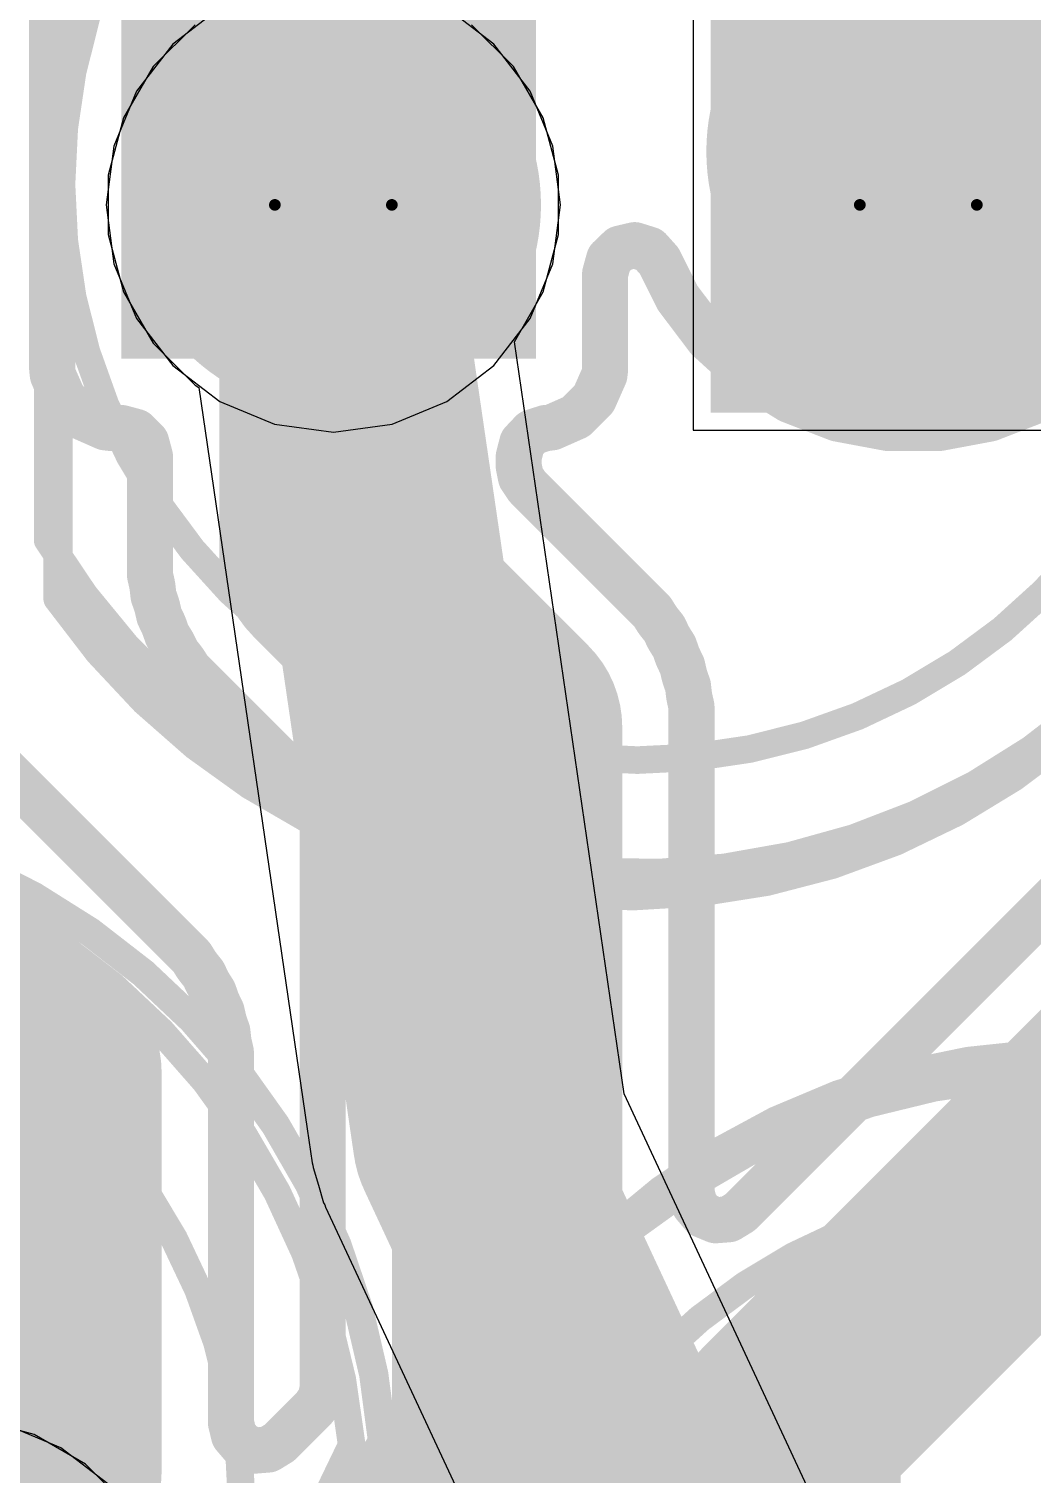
# Model space of a CAD drawing. Header units: inches. Extents: x 0 to 12.4, y -0.6 to 2.2.
# Drawn here: x 1.13 to 1.3014, y 0.621 to 0.8681 of the extents above; entities that cross this region are included whole.
import ezdxf

# ---------------------------------------------------------------- set-up
doc = ezdxf.new("R2010")
doc.units = ezdxf.units.IN
doc.header["$MEASUREMENT"] = 0
for name, color, linetype in [('Bottom Layer', 5, 'Continuous'), ('Bottom Solder', 6, 'Continuous'), ('Dimension', 6, 'Continuous'), ('Drill Drawing', 1, 'Continuous'), ('Mechanical 4', 56, 'Continuous'), ('Multi-Layer', 9, 'Continuous'), ('Pad Holes', 156, 'Continuous'), ('Top Layer', 1, 'Continuous'), ('Top Overlay', 2, 'Continuous'), ('Top Solder', 216, 'Continuous')]:
    doc.layers.add(name, color=color, linetype=linetype)

# ---------------------------------------------------------------- blocks, each defined once
blk = doc.blocks.new('IR333_A_46')
at = {"layer": 'Top Overlay', "const_width": 0.005}
blk.add_lwpolyline([(-0.1181102, 0, -0.7350501228491367), (0.0970696, 0.0672869)], format="xyb", dxfattribs=at)
blk = doc.blocks.new('IR333_A_47')
at = {"layer": 'Bottom Layer'}
blk.add_hatch(color=5, dxfattribs=at).paths.add_polyline_path([(-0.08149595, 0.03149605), (-0.01850385, 0.03149605), (-0.01850385, -0.03149605), (-0.08149595, -0.03149605)])
h = blk.add_hatch(color=5, dxfattribs=at)
edge = h.paths.add_edge_path()
edge.add_arc((0.0499999, 0), 0.031496, 0, 360)
at = {"layer": 'Bottom Solder'}
blk.add_hatch(color=6, dxfattribs=at).paths.add_polyline_path([(-0.08549595, 0.03549605), (-0.01450385, 0.03549605), (-0.01450385, -0.03549605), (-0.08549595, -0.03549605)])
h = blk.add_hatch(color=6, dxfattribs=at)
edge = h.paths.add_edge_path()
edge.add_arc((0.0499999, 0), 0.035496, 0, 360)
at = {"layer": 'Multi-Layer'}
blk.add_hatch(color=9, dxfattribs=at).paths.add_polyline_path([(-0.08149595, 0.03149605), (-0.01850385, 0.03149605), (-0.01850385, -0.03149605), (-0.08149595, -0.03149605)])
h = blk.add_hatch(color=9, dxfattribs=at)
edge = h.paths.add_edge_path()
edge.add_arc((0.0499999, 0), 0.031496, 0, 360)
at = {"layer": 'Pad Holes'}
h = blk.add_hatch(color=7, dxfattribs=at)
edge = h.paths.add_edge_path()
edge.add_arc((-0.0499999, 0), 0.017717, 0, 360)
h = blk.add_hatch(color=7, dxfattribs=at)
edge = h.paths.add_edge_path()
edge.add_arc((0.0499999, 0), 0.017717, 0, 360)
at = {"layer": 'Top Layer'}
blk.add_hatch(color=1, dxfattribs=at).paths.add_polyline_path([(-0.08149595, 0.03149605), (-0.01850385, 0.03149605), (-0.01850385, -0.03149605), (-0.08149595, -0.03149605)])
h = blk.add_hatch(color=1, dxfattribs=at)
edge = h.paths.add_edge_path()
edge.add_arc((0.0499999, 0), 0.031496, 0, 360)
at = {"layer": 'Top Solder'}
blk.add_hatch(color=216, dxfattribs=at).paths.add_polyline_path([(-0.08549595, 0.03549605), (-0.01450385, 0.03549605), (-0.01450385, -0.03549605), (-0.08549595, -0.03549605)])
h = blk.add_hatch(color=216, dxfattribs=at)
edge = h.paths.add_edge_path()
edge.add_arc((0.0499999, 0), 0.035496, 0, 360)
at = {"layer": 'Top Overlay', "const_width": 0.005}
for points in [[(-0.1181102, 0, -0.7350501228491367), (0.0970696, 0.0672869)], [(0.0970696, -0.0672869, -0.7350501228491367), (-0.1181102, 0)]]:
    blk.add_lwpolyline(points, format="xyb", dxfattribs=at)
for points in [[(0.0970696, -0.0672869), (0.0970695, 0.0672869)], [(-0.05, -0.0409999), (-0.05, -0.061)], [(0.0600001, -0.044), (0.04, -0.044)], [(-0.04, -0.0510001), (-0.06, -0.051)]]:
    blk.add_lwpolyline(points, dxfattribs=at)
at = {"layer": 'Top Overlay', "const_width": 0.0025}
for points in [[(0.0958195, 0.0672869, 1), (0.0983195, 0.0672869, 1)], [(0.0958196, 0.0672869, 1), (0.0983196, 0.0672869, 1)], [(-0.1193602, 0, 1), (-0.1168602, 0, 1)], [(-0.1193602, 0, 1), (-0.1168602, 0, 1)], [(-0.05125, -0.0409999, 1), (-0.04875, -0.0409999, 1)], [(0.03875, -0.044, 1), (0.04125, -0.044, 1)], [(0.0587501, -0.044, 1), (0.0612501, -0.044, 1)], [(-0.06125, -0.051, 1), (-0.05875, -0.051, 1)], [(-0.04125, -0.0510001, 1), (-0.03875, -0.0510001, 1)], [(-0.05125, -0.061, 1), (-0.04875, -0.061, 1)], [(0.0958196, -0.0672869, 1), (0.0983196, -0.0672869, 1)], [(0.0958196, -0.0672869, 1), (0.0983196, -0.0672869, 1)]]:
    blk.add_lwpolyline(points, format="xyb", close=True, dxfattribs=at)
blk = doc.blocks.new('IR333_A_48')
at = {"layer": 'Bottom Layer'}
h = blk.add_hatch(color=5, dxfattribs=at)
edge = h.paths.add_edge_path()
edge.add_arc((0.05, 0), 0.031496, 0, 360)
at = {"layer": 'Bottom Solder'}
h = blk.add_hatch(color=6, dxfattribs=at)
edge = h.paths.add_edge_path()
edge.add_arc((0.05, 0), 0.035496, 0, 360)
at = {"layer": 'Multi-Layer'}
h = blk.add_hatch(color=9, dxfattribs=at)
edge = h.paths.add_edge_path()
edge.add_arc((0.05, 0), 0.031496, 0, 360)
at = {"layer": 'Top Layer'}
h = blk.add_hatch(color=1, dxfattribs=at)
edge = h.paths.add_edge_path()
edge.add_arc((0.05, 0), 0.031496, 0, 360)
at = {"layer": 'Top Solder'}
h = blk.add_hatch(color=216, dxfattribs=at)
edge = h.paths.add_edge_path()
edge.add_arc((0.05, 0), 0.035496, 0, 360)
at = {"layer": 'Top Overlay', "const_width": 0.005}
blk.add_lwpolyline([(-0.1181102, 0, -0.7350501228491367), (0.0970696, 0.0672869)], format="xyb", dxfattribs=at)
blk.add_lwpolyline([(0.0970699, -0.0672871), (0.0970695, 0.067287)], dxfattribs=at)
at = {"layer": 'Top Overlay', "const_width": 0.0025}
for points in [[(0.0958195, 0.067287, 1), (0.0983195, 0.067287, 1)], [(0.0958196, 0.0672869, 1), (0.0983196, 0.0672869, 1)]]:
    blk.add_lwpolyline(points, format="xyb", close=True, dxfattribs=at)

msp = doc.modelspace()

# ---------------------------------------------------------------- hatches: boundary and pattern name
at = {"layer": 'Dimension'}
msp.add_hatch(color=6, dxfattribs=at).paths.add_polyline_path([(1.14576195, 0.88255565), (1.21662805, 0.88255565), (1.21662805, 0.81168955), (1.14576195, 0.81168955)])
h = msp.add_hatch(color=6, dxfattribs=at)
edge = h.paths.add_edge_path()
edge.add_arc((1.281195, 0.8471226), 0.035433, 0, 360)
h = msp.add_hatch(color=6, dxfattribs=at)
edge = h.paths.add_edge_path()
edge.add_arc((1.281195, 0.8471226), 0.035433, 0, 360)

# ---------------------------------------------------------------- linework, layer by layer
at = {"layer": 'Bottom Layer'}
for p, q in [((1.1625861, 0.8716262), (1.1545445, 0.8654557)), ((1.2094559, 0.8654557), (1.2014143, 0.8716262)), ((1.1545445, 0.8654557), (1.148374, 0.8574141)), ((1.2156264, 0.8574141), (1.2094559, 0.8654557)), ((1.148374, 0.8574141), (1.144495, 0.8480495)), ((1.2195054, 0.8480495), (1.2156264, 0.8574141)), ((1.144495, 0.8480495), (1.143172, 0.838)), ((1.2208284, 0.838), (1.2195054, 0.8480495)), ((1.143172, 0.838), (1.144495, 0.8279505)), ((1.2195054, 0.8279505), (1.2208284, 0.838)), ((1.144495, 0.8279505), (1.148374, 0.8185859)), ((1.2156264, 0.8185859), (1.2195054, 0.8279505)), ((1.148374, 0.8185859), (1.1545445, 0.8105443)), ((1.2094559, 0.8105443), (1.2156264, 0.8185859)), ((1.1545445, 0.8105443), (1.1625861, 0.8043738)), ((1.2014143, 0.8043738), (1.2094559, 0.8105443)), ((1.1625861, 0.8043738), (1.1719507, 0.8004948)), ((1.1920497, 0.8004948), (1.2014143, 0.8043738)), ((1.1719507, 0.8004948), (1.1820002, 0.7991718)), ((1.1820002, 0.7991718), (1.1920497, 0.8004948)), ((1.135422, 0.6255553), (1.1260574, 0.6294343)), ((1.1434636, 0.6193848), (1.135422, 0.6255553))]:
    msp.add_line(p, q, dxfattribs=at)
at = {"layer": 'Dimension'}
for points, const_width in [([(1.1723368, 0.9947604), (1.281195, 0.8859021)], 0.0393701), ([(1.281195, 0.8471226), (1.281195, 0.8859021)], 0.0393701), ([(1.1339313, 0.8100641), (1.1339313, 0.8841813)], 0.007874), ([(1.181195, 0.8471226), (1.1821793, 0.8461383)], 0.0393701), ([(1.1821793, 0.778225), (1.1821793, 0.8461383)], 0.0393701), ([(1.2310046, 0.8305266), (1.233521, 0.8311185)], 0.007874), ([(1.233521, 0.8311185), (1.2359869, 0.8303424)], 0.007874), ([(1.2284588, 0.82624), (1.2291432, 0.8287328)], 0.007874), ([(1.2291432, 0.8287328), (1.2310046, 0.8305266)], 0.007874), ([(1.2359869, 0.8303424), (1.2377107, 0.828416)], 0.007874), ([(1.2284588, 0.8099232), (1.2284588, 0.82624)], 0.007874), ([(1.2377107, 0.828416), (1.2407378, 0.8223368)], 0.007874), ([(1.2407378, 0.8223368), (1.2407379, 0.8223367)], 0.007874), ([(1.2407379, 0.8223367), (1.2408384, 0.8221348)], 0.007874), ([(1.2408384, 0.8221348), (1.2409742, 0.821955)], 0.007874), ([(1.2409742, 0.821955), (1.2409743, 0.8219548)], 0.007874), ([(1.2409743, 0.8219548), (1.2459809, 0.815325)], 0.007874), ([(1.2459809, 0.815325), (1.2459811, 0.8153248)], 0.007874), ([(1.2459811, 0.8153248), (1.246117, 0.8151448)], 0.007874), ([(1.246117, 0.8151448), (1.2462838, 0.8149928)], 0.007874), ([(1.2462838, 0.8149928), (1.246284, 0.8149926)], 0.007874), ([(1.246284, 0.8149926), (1.2492874, 0.8122546)], 0.007874), ([(1.2492874, 0.8122546), (1.2525902, 0.8092437)], 0.007874), ([(1.1339313, 0.8100635), (1.1339313, 0.8100641)], 0.007874), ([(1.1339313, 0.8099232), (1.1339313, 0.8100635)], 0.007874), ([(1.1339313, 0.8099232), (1.1339475, 0.8097836)], 0.007874), ([(1.1339475, 0.8097832), (1.1339475, 0.8097836)], 0.007874), ([(1.1339475, 0.8097832), (1.1339925, 0.8093957)], 0.007874), ([(1.1339925, 0.8093957), (1.134046, 0.808934)], 0.007874), ([(1.134046, 0.808934), (1.1358326, 0.8048878)], 0.007874), ([(1.2265575, 0.8048878), (1.2283441, 0.808934)], 0.007874), ([(1.2283441, 0.808934), (1.2284588, 0.8099232)], 0.007874), ([(1.2515565, 0.6657942), (1.3950925, 0.8093303)], 0.007874), ([(1.2525902, 0.8092437), (1.2600375, 0.8046326)], 0.007874), ([(1.3023526, 0.8046326), (1.3097998, 0.8092437)], 0.007874), ([(1.1358326, 0.8048878), (1.1389602, 0.8017602)], 0.007874), ([(1.2234299, 0.8017602), (1.2265575, 0.8048878)], 0.007874), ([(1.2600375, 0.8046326), (1.2682053, 0.8014683)], 0.007874), ([(1.2941848, 0.8014683), (1.3023526, 0.8046326)], 0.007874), ([(1.1389602, 0.8017602), (1.1417506, 0.8005281)], 0.007874), ([(1.2193837, 0.7999736), (1.2234299, 0.8017602)], 0.007874), ([(1.2592879, 0.6289556), (1.4161262, 0.7857939)], 0.0393701), ([(1.2682053, 0.8014683), (1.2768154, 0.7998588)], 0.007874), ([(1.2855747, 0.7998588), (1.2941848, 0.8014683)], 0.007874), ([(1.1417506, 0.8005281), (1.1426705, 0.8001219)], 0.007874), ([(1.1426705, 0.8001219), (1.1430064, 0.7999736)], 0.007874), ([(1.1430064, 0.7999736), (1.1439956, 0.7998588)], 0.007874), ([(1.1439956, 0.7998588), (1.1457817, 0.7998588)], 0.007874), ([(1.1457817, 0.7998588), (1.1482226, 0.7992048)], 0.007874), ([(1.1482226, 0.7992048), (1.1500095, 0.7974179)], 0.007874), ([(1.2143029, 0.7973466), (1.215975, 0.7991182)], 0.007874), ([(1.215975, 0.7991182), (1.2182876, 0.7998589)], 0.007874), ([(1.2182876, 0.7998589), (1.2183944, 0.7998589)], 0.007874), ([(1.2183944, 0.7998589), (1.2193837, 0.7999736)], 0.007874), ([(1.2768154, 0.7998588), (1.2853491, 0.7998588)], 0.007874), ([(1.2853491, 0.7998588), (1.2855747, 0.7998588)], 0.007874), ([(1.1500095, 0.7974179), (1.1506635, 0.7949769)], 0.007874), ([(1.213695, 0.7949875), (1.2143029, 0.7973466)], 0.007874), ([(1.1506635, 0.7817759), (1.1506635, 0.7949769)], 0.007874), ([(1.213695, 0.7933013), (1.213695, 0.7949875)], 0.007874), ([(1.1821793, 0.778225), (1.2117068, 0.7486974)], 0.0393701), ([(1.213695, 0.7933013), (1.2140667, 0.7914331)], 0.007874), ([(1.2140667, 0.7914331), (1.2151249, 0.7898493)], 0.007874), ([(1.2151249, 0.7898493), (1.2314809, 0.7734933)], 0.007874), ([(1.1506635, 0.774674), (1.1506635, 0.7817759)], 0.007874), ([(1.1506635, 0.774674), (1.1507245, 0.7744067)], 0.007874), ([(1.1507245, 0.7744067), (1.1507246, 0.7744065)], 0.007874), ([(1.1507246, 0.7744065), (1.1509989, 0.7732046)], 0.007874), ([(1.1509989, 0.7732046), (1.1510905, 0.7726652)], 0.007874), ([(1.1510905, 0.7726652), (1.1512286, 0.7714401)], 0.007874), ([(1.2314809, 0.7734933), (1.2365028, 0.7684715)], 0.007874), ([(1.1512286, 0.7714401), (1.1512593, 0.7711677)], 0.007874), ([(1.1512593, 0.7711677), (1.1517472, 0.7697733)], 0.007874), ([(1.1517472, 0.7697733), (1.1517569, 0.7697455)], 0.007874), ([(1.1517569, 0.7697455), (1.1519084, 0.7692196)], 0.007874), ([(1.1519084, 0.7692196), (1.1521828, 0.7680176)], 0.007874), ([(1.1521828, 0.7680176), (1.1521829, 0.7680172)], 0.007874), ([(1.1521829, 0.7680172), (1.1522439, 0.7677501)], 0.007874), ([(1.1522439, 0.7677501), (1.1523627, 0.7675033)], 0.007874), ([(1.1523627, 0.7675033), (1.1523628, 0.7675031)], 0.007874), ([(1.1523628, 0.7675031), (1.1528978, 0.7663921)], 0.007874), ([(1.2365028, 0.7684715), (1.2366486, 0.7682394)], 0.007874), ([(1.2366486, 0.7682394), (1.2373044, 0.7671957)], 0.007874), ([(1.2373044, 0.7671957), (1.2376211, 0.7667492)], 0.007874), ([(1.0739116, 0.7486974), (1.1329667, 0.6896423)], 0.0393701), ([(1.1528978, 0.7663921), (1.1531072, 0.7658867)], 0.007874), ([(1.1531072, 0.7658867), (1.1536049, 0.7644643)], 0.007874), ([(1.1536049, 0.7644643), (1.1537506, 0.7642324)], 0.007874), ([(1.2117068, 0.6207446), (1.2117068, 0.7486974)], 0.0393701), ([(1.2376211, 0.7667492), (1.2385608, 0.7655709)], 0.007874), ([(1.2385608, 0.7655709), (1.2386798, 0.7653239)], 0.007874), ([(1.2386798, 0.7653238), (1.2386798, 0.7653239)], 0.007874), ([(1.2386798, 0.7653238), (1.2392146, 0.7642133)], 0.007874), ([(1.1537506, 0.7642324), (1.1537507, 0.7642323)], 0.007874), ([(1.1537507, 0.7642323), (1.1544065, 0.7631885)], 0.007874), ([(1.1544065, 0.7631885), (1.1546713, 0.7627095)], 0.007874), ([(1.1546713, 0.7627095), (1.1551795, 0.7616542)], 0.007874), ([(1.2392146, 0.7642133), (1.2394794, 0.7637343)], 0.007874), ([(1.2394794, 0.7637343), (1.2402812, 0.7624581)], 0.007874), ([(1.2402812, 0.7624581), (1.2403717, 0.7621995)], 0.007874), ([(1.2403717, 0.7621995), (1.2407789, 0.7610357)], 0.007874), ([(1.1068572, 0.7603218), (1.1527408, 0.7144382)], 0.007874), ([(1.1551795, 0.7616542), (1.1553253, 0.7613515)], 0.007874), ([(1.1553253, 0.7613515), (1.1561465, 0.7603218)], 0.007874), ([(1.1561465, 0.7603218), (1.1562648, 0.7601734)], 0.007874), ([(1.1562648, 0.7601734), (1.1565816, 0.7597269)], 0.007874), ([(1.1565816, 0.7597269), (1.1573834, 0.7584509)], 0.007874), ([(1.2407789, 0.7610357), (1.2409882, 0.7605304)], 0.007874), ([(1.2409882, 0.7605304), (1.2416423, 0.7591722)], 0.007874), ([(1.1573834, 0.7584509), (1.1575774, 0.7582569)], 0.007874), ([(1.1575774, 0.7582569), (1.1787612, 0.737073)], 0.007874), ([(1.2416423, 0.7591722), (1.2419777, 0.7577027)], 0.007874), ([(1.2419777, 0.7577027), (1.2421291, 0.7571772)], 0.007874), ([(1.2421291, 0.7571772), (1.2425363, 0.7560135)], 0.007874), ([(1.2425363, 0.7560133), (1.2425363, 0.7560135)], 0.007874), ([(1.2425363, 0.7560133), (1.2426268, 0.7557547)], 0.007874), ([(1.2426268, 0.7557547), (1.2427429, 0.7547241)], 0.007874), ([(1.2427429, 0.7547241), (1.2427955, 0.7542574)], 0.007874), ([(1.2427955, 0.7542574), (1.2428872, 0.7537177)], 0.007874), ([(1.2428872, 0.7537177), (1.2432226, 0.7522483)], 0.007874), ([(1.2432226, 0.7519743), (1.2432226, 0.7522483)], 0.007874), ([(1.2432226, 0.6692462), (1.2432226, 0.7519743)], 0.007874), ([(1.1787612, 0.737073), (1.1798195, 0.7354893)], 0.007874), ([(1.1798195, 0.7354893), (1.1801911, 0.733621)], 0.007874), ([(1.1801911, 0.635821), (1.1801911, 0.733621)], 0.007874), ([(1.1527408, 0.7144382), (1.1577626, 0.7094164)], 0.007874), ([(1.1577626, 0.7094164), (1.1579084, 0.7091843)], 0.007874), ([(1.1579084, 0.7091843), (1.1585642, 0.7081406)], 0.007874), ([(1.1585642, 0.7081406), (1.158881, 0.7076941)], 0.007874), ([(1.158881, 0.7076941), (1.1594344, 0.7070001)], 0.007874), ([(1.1329667, 0.621559), (1.1329667, 0.6896423)], 0.0393701), ([(1.1594344, 0.7070001), (1.1598207, 0.7065158)], 0.007874), ([(1.1598207, 0.7065158), (1.1599396, 0.7062688)], 0.007874), ([(1.1599396, 0.7062687), (1.1599396, 0.7062688)], 0.007874), ([(1.1599396, 0.7062687), (1.1604743, 0.7051584)], 0.007874), ([(1.1604743, 0.7051584), (1.1607391, 0.7046794)], 0.007874), ([(1.1607391, 0.7046794), (1.1615411, 0.703403)], 0.007874), ([(1.1615411, 0.703403), (1.1616315, 0.7031444)], 0.007874), ([(1.1616315, 0.7031444), (1.1616316, 0.7031443)], 0.007874), ([(1.1616316, 0.7031443), (1.1620389, 0.7019804)], 0.007874), ([(1.1620389, 0.7019804), (1.1622482, 0.701475)], 0.007874), ([(1.1622482, 0.701475), (1.1629021, 0.7001171)], 0.007874), ([(1.1629021, 0.7001171), (1.1632207, 0.6987212)], 0.007874), ([(1.1632207, 0.6987212), (1.1632374, 0.6986482)], 0.007874), ([(1.1632374, 0.6986482), (1.1633889, 0.6981222)], 0.007874), ([(1.1633889, 0.6981222), (1.1638867, 0.6966996)], 0.007874), ([(1.1638867, 0.6966996), (1.1640555, 0.6952013)], 0.007874), ([(1.1640555, 0.6952013), (1.164147, 0.6946627)], 0.007874), ([(1.164147, 0.6946627), (1.1644824, 0.6931933)], 0.007874), ([(1.1644824, 0.6929192), (1.1644824, 0.6931933)], 0.007874), ([(1.1644824, 0.6298762), (1.1644824, 0.6929192)], 0.007874), ([(1.2432226, 0.6692462), (1.2437547, 0.6670299)], 0.007874), ([(1.2437547, 0.6670299), (1.245235, 0.6652967)], 0.007874), ([(1.2496131, 0.6646033), (1.2515565, 0.6657942)], 0.007874), ([(1.245235, 0.6652967), (1.2473408, 0.6644245)], 0.007874), ([(1.2473408, 0.6644245), (1.2496131, 0.6646033)], 0.007874), ([(1.2592879, 0.5554351), (1.2592879, 0.6289556)], 0.0393701), ([(1.1102354, 0.5988277), (1.1329667, 0.621559)], 0.0393701), ([(1.1821793, 0.5912171), (1.2117068, 0.6207446)], 0.0393701), ([(1.1787613, 0.6323691), (1.1798195, 0.6339528)], 0.007874), ([(1.1798195, 0.6339528), (1.1801911, 0.635821)], 0.007874), ([(1.1728163, 0.6264241), (1.1787613, 0.6323691)], 0.007874), ([(1.1644824, 0.6298762), (1.1650145, 0.6276598)], 0.007874), ([(1.1650145, 0.6276598), (1.1664948, 0.6259267)], 0.007874), ([(1.1708729, 0.6252332), (1.1728163, 0.6264241)], 0.007874), ([(1.1664948, 0.6259267), (1.1686006, 0.6250544)], 0.007874), ([(1.1686006, 0.6250544), (1.1708729, 0.6252332)], 0.007874)]:
    msp.add_lwpolyline(points, dxfattribs=dict(at, const_width=const_width))
for points, const_width in [([(1.2713525, 0.8859021, 1), (1.2910375, 0.8859021, 1)], 0.019685), ([(1.2713525, 0.8859021, 1), (1.2910375, 0.8859021, 1)], 0.019685), ([(1.1713525, 0.8471226, 1), (1.1910375, 0.8471226, 1)], 0.019685), ([(1.1723368, 0.8461383, 1), (1.1920218, 0.8461383, 1)], 0.019685), ([(1.1723368, 0.8461383, 1), (1.1920218, 0.8461383, 1)], 0.019685), ([(1.2713525, 0.8471226, 1), (1.2910375, 0.8471226, 1)], 0.019685), ([(1.2315525, 0.8311185, 1), (1.2354895, 0.8311185, 1)], 0.003937), ([(1.2315525, 0.8311185, 1), (1.2354895, 0.8311185, 1)], 0.003937), ([(1.2271747, 0.8287328, 1), (1.2311117, 0.8287328, 1)], 0.003937), ([(1.2271747, 0.8287328, 1), (1.2311117, 0.8287328, 1)], 0.003937), ([(1.2290361, 0.8305266, 1), (1.2329731, 0.8305266, 1)], 0.003937), ([(1.2290361, 0.8305266, 1), (1.2329731, 0.8305266, 1)], 0.003937), ([(1.2340184, 0.8303424, 1), (1.2379554, 0.8303424, 1)], 0.003937), ([(1.2340184, 0.8303424, 1), (1.2379554, 0.8303424, 1)], 0.003937), ([(1.2264903, 0.82624, 1), (1.2304273, 0.82624, 1)], 0.003937), ([(1.2264903, 0.82624, 1), (1.2304273, 0.82624, 1)], 0.003937), ([(1.2357422, 0.828416, 1), (1.2396792, 0.828416, 1)], 0.003937), ([(1.2357422, 0.828416, 1), (1.2396792, 0.828416, 1)], 0.003937), ([(1.2387693, 0.8223368, 1), (1.2427063, 0.8223368, 1)], 0.003937), ([(1.2387693, 0.8223368, 1), (1.2427063, 0.8223368, 1)], 0.003937), ([(1.2387694, 0.8223367, 1), (1.2427064, 0.8223367, 1)], 0.003937), ([(1.2387694, 0.8223367, 1), (1.2427064, 0.8223367, 1)], 0.003937), ([(1.2388699, 0.8221348, 1), (1.2428069, 0.8221348, 1)], 0.003937), ([(1.2388699, 0.8221348, 1), (1.2428069, 0.8221348, 1)], 0.003937), ([(1.2390057, 0.821955, 1), (1.2429427, 0.821955, 1)], 0.003937), ([(1.2390057, 0.821955, 1), (1.2429427, 0.821955, 1)], 0.003937), ([(1.2390058, 0.8219548, 1), (1.2429428, 0.8219548, 1)], 0.003937), ([(1.2390058, 0.8219548, 1), (1.2429428, 0.8219548, 1)], 0.003937), ([(1.2440124, 0.815325, 1), (1.2479494, 0.815325, 1)], 0.003937), ([(1.2440124, 0.815325, 1), (1.2479494, 0.815325, 1)], 0.003937), ([(1.2440126, 0.8153248, 1), (1.2479496, 0.8153248, 1)], 0.003937), ([(1.2440126, 0.8153248, 1), (1.2479496, 0.8153248, 1)], 0.003937), ([(1.2441485, 0.8151448, 1), (1.2480855, 0.8151448, 1)], 0.003937), ([(1.2441485, 0.8151448, 1), (1.2480855, 0.8151448, 1)], 0.003937), ([(1.2443153, 0.8149928, 1), (1.2482523, 0.8149928, 1)], 0.003937), ([(1.2443153, 0.8149928, 1), (1.2482523, 0.8149928, 1)], 0.003937), ([(1.2443155, 0.8149926, 1), (1.2482525, 0.8149926, 1)], 0.003937), ([(1.2443155, 0.8149926, 1), (1.2482525, 0.8149926, 1)], 0.003937), ([(1.2473189, 0.8122546, 1), (1.2512559, 0.8122546, 1)], 0.003937), ([(1.2473189, 0.8122546, 1), (1.2512559, 0.8122546, 1)], 0.003937), ([(1.1319628, 0.8100641, 1), (1.1358998, 0.8100641, 1)], 0.003937), ([(1.1319628, 0.8100641, 1), (1.1358998, 0.8100641, 1)], 0.003937), ([(1.1319628, 0.8100635, 1), (1.1358998, 0.8100635, 1)], 0.003937), ([(1.1319628, 0.8100635, 1), (1.1358998, 0.8100635, 1)], 0.003937), ([(1.1319628, 0.8099232, 1), (1.1358998, 0.8099232, 1)], 0.003937), ([(1.1319628, 0.8099232, 1), (1.1358998, 0.8099232, 1)], 0.003937), ([(1.131979, 0.8097836, 1), (1.135916, 0.8097836, 1)], 0.003937), ([(1.131979, 0.8097836, 1), (1.135916, 0.8097836, 1)], 0.003937), ([(1.131979, 0.8097832, 1), (1.135916, 0.8097832, 1)], 0.003937), ([(1.131979, 0.8097832, 1), (1.135916, 0.8097832, 1)], 0.003937), ([(1.132024, 0.8093957, 1), (1.135961, 0.8093957, 1)], 0.003937), ([(1.132024, 0.8093957, 1), (1.135961, 0.8093957, 1)], 0.003937), ([(1.1320775, 0.808934, 1), (1.1360145, 0.808934, 1)], 0.003937), ([(1.1320775, 0.808934, 1), (1.1360145, 0.808934, 1)], 0.003937), ([(1.2263756, 0.808934, 1), (1.2303126, 0.808934, 1)], 0.003937), ([(1.2263756, 0.808934, 1), (1.2303126, 0.808934, 1)], 0.003937), ([(1.2264903, 0.8099232, 1), (1.2304273, 0.8099232, 1)], 0.003937), ([(1.2264903, 0.8099232, 1), (1.2304273, 0.8099232, 1)], 0.003937), ([(1.2506217, 0.8092437, 1), (1.2545587, 0.8092437, 1)], 0.003937), ([(1.2506217, 0.8092437, 1), (1.2545587, 0.8092437, 1)], 0.003937), ([(1.1338641, 0.8048878, 1), (1.1378011, 0.8048878, 1)], 0.003937), ([(1.1338641, 0.8048878, 1), (1.1378011, 0.8048878, 1)], 0.003937), ([(1.224589, 0.8048878, 1), (1.228526, 0.8048878, 1)], 0.003937), ([(1.224589, 0.8048878, 1), (1.228526, 0.8048878, 1)], 0.003937), ([(1.258069, 0.8046326, 1), (1.262006, 0.8046326, 1)], 0.003937), ([(1.258069, 0.8046326, 1), (1.262006, 0.8046326, 1)], 0.003937), ([(1.3003841, 0.8046326, 1), (1.3043211, 0.8046326, 1)], 0.003937), ([(1.3003841, 0.8046326, 1), (1.3043211, 0.8046326, 1)], 0.003937), ([(1.1369917, 0.8017602, 1), (1.1409287, 0.8017602, 1)], 0.003937), ([(1.1369917, 0.8017602, 1), (1.1409287, 0.8017602, 1)], 0.003937), ([(1.2214614, 0.8017602, 1), (1.2253984, 0.8017602, 1)], 0.003937), ([(1.2214614, 0.8017602, 1), (1.2253984, 0.8017602, 1)], 0.003937), ([(1.2662368, 0.8014683, 1), (1.2701738, 0.8014683, 1)], 0.003937), ([(1.2662368, 0.8014683, 1), (1.2701738, 0.8014683, 1)], 0.003937), ([(1.2922163, 0.8014683, 1), (1.2961533, 0.8014683, 1)], 0.003937), ([(1.2922163, 0.8014683, 1), (1.2961533, 0.8014683, 1)], 0.003937), ([(1.1397821, 0.8005281, 1), (1.1437191, 0.8005281, 1)], 0.003937), ([(1.1397821, 0.8005281, 1), (1.1437191, 0.8005281, 1)], 0.003937), ([(1.140702, 0.8001219, 1), (1.144639, 0.8001219, 1)], 0.003937), ([(1.140702, 0.8001219, 1), (1.144639, 0.8001219, 1)], 0.003937), ([(1.1410379, 0.7999736, 1), (1.1449749, 0.7999736, 1)], 0.003937), ([(1.1410379, 0.7999736, 1), (1.1449749, 0.7999736, 1)], 0.003937), ([(1.1420271, 0.7998588, 1), (1.1459641, 0.7998588, 1)], 0.003937), ([(1.1420271, 0.7998588, 1), (1.1459641, 0.7998588, 1)], 0.003937), ([(1.1438132, 0.7998588, 1), (1.1477502, 0.7998588, 1)], 0.003937), ([(1.1438132, 0.7998588, 1), (1.1477502, 0.7998588, 1)], 0.003937), ([(1.1462541, 0.7992048, 1), (1.1501911, 0.7992048, 1)], 0.003937), ([(1.1462541, 0.7992048, 1), (1.1501911, 0.7992048, 1)], 0.003937), ([(1.2140065, 0.7991182, 1), (1.2179435, 0.7991182, 1)], 0.003937), ([(1.2140065, 0.7991182, 1), (1.2179435, 0.7991182, 1)], 0.003937), ([(1.2163191, 0.7998589, 1), (1.2202561, 0.7998589, 1)], 0.003937), ([(1.2163191, 0.7998589, 1), (1.2202561, 0.7998589, 1)], 0.003937), ([(1.2164259, 0.7998589, 1), (1.2203629, 0.7998589, 1)], 0.003937), ([(1.2164259, 0.7998589, 1), (1.2203629, 0.7998589, 1)], 0.003937), ([(1.2174152, 0.7999736, 1), (1.2213522, 0.7999736, 1)], 0.003937), ([(1.2174152, 0.7999736, 1), (1.2213522, 0.7999736, 1)], 0.003937), ([(1.2748469, 0.7998588, 1), (1.2787839, 0.7998588, 1)], 0.003937), ([(1.2748469, 0.7998588, 1), (1.2787839, 0.7998588, 1)], 0.003937), ([(1.2833806, 0.7998588, 1), (1.2873176, 0.7998588, 1)], 0.003937), ([(1.2833806, 0.7998588, 1), (1.2873176, 0.7998588, 1)], 0.003937), ([(1.2836062, 0.7998588, 1), (1.2875432, 0.7998588, 1)], 0.003937), ([(1.2836062, 0.7998588, 1), (1.2875432, 0.7998588, 1)], 0.003937), ([(1.148041, 0.7974179, 1), (1.151978, 0.7974179, 1)], 0.003937), ([(1.148041, 0.7974179, 1), (1.151978, 0.7974179, 1)], 0.003937), ([(1.2123344, 0.7973466, 1), (1.2162714, 0.7973466, 1)], 0.003937), ([(1.2123344, 0.7973466, 1), (1.2162714, 0.7973466, 1)], 0.003937), ([(1.148695, 0.7949769, 1), (1.152632, 0.7949769, 1)], 0.003937), ([(1.148695, 0.7949769, 1), (1.152632, 0.7949769, 1)], 0.003937), ([(1.2117265, 0.7949875, 1), (1.2156635, 0.7949875, 1)], 0.003937), ([(1.2117265, 0.7949875, 1), (1.2156635, 0.7949875, 1)], 0.003937), ([(1.1723368, 0.778225, 1), (1.1920218, 0.778225, 1)], 0.019685), ([(1.1723368, 0.778225, 1), (1.1920218, 0.778225, 1)], 0.019685), ([(1.2117265, 0.7933013, 1), (1.2156635, 0.7933013, 1)], 0.003937), ([(1.2117265, 0.7933013, 1), (1.2156635, 0.7933013, 1)], 0.003937), ([(1.2120982, 0.7914331, 1), (1.2160352, 0.7914331, 1)], 0.003937), ([(1.2120982, 0.7914331, 1), (1.2160352, 0.7914331, 1)], 0.003937), ([(1.2131564, 0.7898493, 1), (1.2170934, 0.7898493, 1)], 0.003937), ([(1.2131564, 0.7898493, 1), (1.2170934, 0.7898493, 1)], 0.003937), ([(1.148695, 0.7817759, 1), (1.152632, 0.7817759, 1)], 0.003937), ([(1.148695, 0.7817759, 1), (1.152632, 0.7817759, 1)], 0.003937), ([(1.148695, 0.774674, 1), (1.152632, 0.774674, 1)], 0.003937), ([(1.148695, 0.774674, 1), (1.152632, 0.774674, 1)], 0.003937), ([(1.148756, 0.7744067, 1), (1.152693, 0.7744067, 1)], 0.003937), ([(1.148756, 0.7744067, 1), (1.152693, 0.7744067, 1)], 0.003937), ([(1.1487561, 0.7744065, 1), (1.1526931, 0.7744065, 1)], 0.003937), ([(1.1487561, 0.7744065, 1), (1.1526931, 0.7744065, 1)], 0.003937), ([(1.1490304, 0.7732046, 1), (1.1529674, 0.7732046, 1)], 0.003937), ([(1.1490304, 0.7732046, 1), (1.1529674, 0.7732046, 1)], 0.003937), ([(1.149122, 0.7726652, 1), (1.153059, 0.7726652, 1)], 0.003937), ([(1.149122, 0.7726652, 1), (1.153059, 0.7726652, 1)], 0.003937), ([(1.2295124, 0.7734933, 1), (1.2334494, 0.7734933, 1)], 0.003937), ([(1.2295124, 0.7734933, 1), (1.2334494, 0.7734933, 1)], 0.003937), ([(1.1492601, 0.7714401, 1), (1.1531971, 0.7714401, 1)], 0.003937), ([(1.1492601, 0.7714401, 1), (1.1531971, 0.7714401, 1)], 0.003937), ([(1.1492908, 0.7711677, 1), (1.1532278, 0.7711677, 1)], 0.003937), ([(1.1492908, 0.7711677, 1), (1.1532278, 0.7711677, 1)], 0.003937), ([(1.1497787, 0.7697733, 1), (1.1537157, 0.7697733, 1)], 0.003937), ([(1.1497787, 0.7697733, 1), (1.1537157, 0.7697733, 1)], 0.003937), ([(1.1497884, 0.7697455, 1), (1.1537254, 0.7697455, 1)], 0.003937), ([(1.1497884, 0.7697455, 1), (1.1537254, 0.7697455, 1)], 0.003937), ([(1.1499399, 0.7692196, 1), (1.1538769, 0.7692196, 1)], 0.003937), ([(1.1499399, 0.7692196, 1), (1.1538769, 0.7692196, 1)], 0.003937), ([(1.1502143, 0.7680176, 1), (1.1541513, 0.7680176, 1)], 0.003937), ([(1.1502143, 0.7680176, 1), (1.1541513, 0.7680176, 1)], 0.003937), ([(1.1502144, 0.7680172, 1), (1.1541514, 0.7680172, 1)], 0.003937), ([(1.1502144, 0.7680172, 1), (1.1541514, 0.7680172, 1)], 0.003937), ([(1.1502754, 0.7677501, 1), (1.1542124, 0.7677501, 1)], 0.003937), ([(1.1502754, 0.7677501, 1), (1.1542124, 0.7677501, 1)], 0.003937), ([(1.1503942, 0.7675033, 1), (1.1543312, 0.7675033, 1)], 0.003937), ([(1.1503942, 0.7675033, 1), (1.1543312, 0.7675033, 1)], 0.003937), ([(1.1503943, 0.7675031, 1), (1.1543313, 0.7675031, 1)], 0.003937), ([(1.1503943, 0.7675031, 1), (1.1543313, 0.7675031, 1)], 0.003937), ([(1.2345343, 0.7684715, 1), (1.2384713, 0.7684715, 1)], 0.003937), ([(1.2345343, 0.7684715, 1), (1.2384713, 0.7684715, 1)], 0.003937), ([(1.2346801, 0.7682394, 1), (1.2386171, 0.7682394, 1)], 0.003937), ([(1.2346801, 0.7682394, 1), (1.2386171, 0.7682394, 1)], 0.003937), ([(1.2353359, 0.7671957, 1), (1.2392729, 0.7671957, 1)], 0.003937), ([(1.2353359, 0.7671957, 1), (1.2392729, 0.7671957, 1)], 0.003937), ([(1.1509293, 0.7663921, 1), (1.1548663, 0.7663921, 1)], 0.003937), ([(1.1509293, 0.7663921, 1), (1.1548663, 0.7663921, 1)], 0.003937), ([(1.1511387, 0.7658867, 1), (1.1550757, 0.7658867, 1)], 0.003937), ([(1.1511387, 0.7658867, 1), (1.1550757, 0.7658867, 1)], 0.003937), ([(1.1516364, 0.7644643, 1), (1.1555734, 0.7644643, 1)], 0.003937), ([(1.1516364, 0.7644643, 1), (1.1555734, 0.7644643, 1)], 0.003937), ([(1.2018643, 0.7486974, 1), (1.2215493, 0.7486974, 1)], 0.019685), ([(1.2018643, 0.7486974, 1), (1.2215493, 0.7486974, 1)], 0.019685), ([(1.2356526, 0.7667492, 1), (1.2395896, 0.7667492, 1)], 0.003937), ([(1.2356526, 0.7667492, 1), (1.2395896, 0.7667492, 1)], 0.003937), ([(1.2365923, 0.7655709, 1), (1.2405293, 0.7655709, 1)], 0.003937), ([(1.2365923, 0.7655709, 1), (1.2405293, 0.7655709, 1)], 0.003937), ([(1.2367113, 0.7653239, 1), (1.2406483, 0.7653239, 1)], 0.003937), ([(1.2367113, 0.7653239, 1), (1.2406483, 0.7653239, 1)], 0.003937), ([(1.2367113, 0.7653238, 1), (1.2406483, 0.7653238, 1)], 0.003937), ([(1.2367113, 0.7653238, 1), (1.2406483, 0.7653238, 1)], 0.003937), ([(1.1517821, 0.7642324, 1), (1.1557191, 0.7642324, 1)], 0.003937), ([(1.1517821, 0.7642324, 1), (1.1557191, 0.7642324, 1)], 0.003937), ([(1.1517822, 0.7642323, 1), (1.1557192, 0.7642323, 1)], 0.003937), ([(1.1517822, 0.7642323, 1), (1.1557192, 0.7642323, 1)], 0.003937), ([(1.152438, 0.7631885, 1), (1.156375, 0.7631885, 1)], 0.003937), ([(1.152438, 0.7631885, 1), (1.156375, 0.7631885, 1)], 0.003937), ([(1.1527028, 0.7627095, 1), (1.1566398, 0.7627095, 1)], 0.003937), ([(1.1527028, 0.7627095, 1), (1.1566398, 0.7627095, 1)], 0.003937), ([(1.2372461, 0.7642133, 1), (1.2411831, 0.7642133, 1)], 0.003937), ([(1.2372461, 0.7642133, 1), (1.2411831, 0.7642133, 1)], 0.003937), ([(1.2375109, 0.7637343, 1), (1.2414479, 0.7637343, 1)], 0.003937), ([(1.2375109, 0.7637343, 1), (1.2414479, 0.7637343, 1)], 0.003937), ([(1.2383127, 0.7624581, 1), (1.2422497, 0.7624581, 1)], 0.003937), ([(1.2383127, 0.7624581, 1), (1.2422497, 0.7624581, 1)], 0.003937), ([(1.2384032, 0.7621995, 1), (1.2423402, 0.7621995, 1)], 0.003937), ([(1.2384032, 0.7621995, 1), (1.2423402, 0.7621995, 1)], 0.003937), ([(1.153211, 0.7616542, 1), (1.157148, 0.7616542, 1)], 0.003937), ([(1.153211, 0.7616542, 1), (1.157148, 0.7616542, 1)], 0.003937), ([(1.1533568, 0.7613515, 1), (1.1572938, 0.7613515, 1)], 0.003937), ([(1.1533568, 0.7613515, 1), (1.1572938, 0.7613515, 1)], 0.003937), ([(1.154178, 0.7603218, 1), (1.158115, 0.7603218, 1)], 0.003937), ([(1.154178, 0.7603218, 1), (1.158115, 0.7603218, 1)], 0.003937), ([(1.1542963, 0.7601734, 1), (1.1582333, 0.7601734, 1)], 0.003937), ([(1.1542963, 0.7601734, 1), (1.1582333, 0.7601734, 1)], 0.003937), ([(1.1546131, 0.7597269, 1), (1.1585501, 0.7597269, 1)], 0.003937), ([(1.1546131, 0.7597269, 1), (1.1585501, 0.7597269, 1)], 0.003937), ([(1.2388104, 0.7610357, 1), (1.2427474, 0.7610357, 1)], 0.003937), ([(1.2388104, 0.7610357, 1), (1.2427474, 0.7610357, 1)], 0.003937), ([(1.2390197, 0.7605304, 1), (1.2429567, 0.7605304, 1)], 0.003937), ([(1.2390197, 0.7605304, 1), (1.2429567, 0.7605304, 1)], 0.003937), ([(1.1554149, 0.7584509, 1), (1.1593519, 0.7584509, 1)], 0.003937), ([(1.1554149, 0.7584509, 1), (1.1593519, 0.7584509, 1)], 0.003937), ([(1.1556089, 0.7582569, 1), (1.1595459, 0.7582569, 1)], 0.003937), ([(1.1556089, 0.7582569, 1), (1.1595459, 0.7582569, 1)], 0.003937), ([(1.2396738, 0.7591722, 1), (1.2436108, 0.7591722, 1)], 0.003937), ([(1.2396738, 0.7591722, 1), (1.2436108, 0.7591722, 1)], 0.003937), ([(1.2400092, 0.7577027, 1), (1.2439462, 0.7577027, 1)], 0.003937), ([(1.2400092, 0.7577027, 1), (1.2439462, 0.7577027, 1)], 0.003937), ([(1.2401606, 0.7571772, 1), (1.2440976, 0.7571772, 1)], 0.003937), ([(1.2401606, 0.7571772, 1), (1.2440976, 0.7571772, 1)], 0.003937), ([(1.2405678, 0.7560135, 1), (1.2445048, 0.7560135, 1)], 0.003937), ([(1.2405678, 0.7560135, 1), (1.2445048, 0.7560135, 1)], 0.003937), ([(1.2405678, 0.7560133, 1), (1.2445048, 0.7560133, 1)], 0.003937), ([(1.2405678, 0.7560133, 1), (1.2445048, 0.7560133, 1)], 0.003937), ([(1.2406583, 0.7557547, 1), (1.2445953, 0.7557547, 1)], 0.003937), ([(1.2406583, 0.7557547, 1), (1.2445953, 0.7557547, 1)], 0.003937), ([(1.2407744, 0.7547241, 1), (1.2447114, 0.7547241, 1)], 0.003937), ([(1.2407744, 0.7547241, 1), (1.2447114, 0.7547241, 1)], 0.003937), ([(1.240827, 0.7542574, 1), (1.244764, 0.7542574, 1)], 0.003937), ([(1.240827, 0.7542574, 1), (1.244764, 0.7542574, 1)], 0.003937), ([(1.2409187, 0.7537177, 1), (1.2448557, 0.7537177, 1)], 0.003937), ([(1.2409187, 0.7537177, 1), (1.2448557, 0.7537177, 1)], 0.003937), ([(1.2412541, 0.7522483, 1), (1.2451911, 0.7522483, 1)], 0.003937), ([(1.2412541, 0.7522483, 1), (1.2451911, 0.7522483, 1)], 0.003937), ([(1.2412541, 0.7519743, 1), (1.2451911, 0.7519743, 1)], 0.003937), ([(1.2412541, 0.7519743, 1), (1.2451911, 0.7519743, 1)], 0.003937), ([(1.1767927, 0.737073, 1), (1.1807297, 0.737073, 1)], 0.003937), ([(1.1767927, 0.737073, 1), (1.1807297, 0.737073, 1)], 0.003937), ([(1.177851, 0.7354893, 1), (1.181788, 0.7354893, 1)], 0.003937), ([(1.177851, 0.7354893, 1), (1.181788, 0.7354893, 1)], 0.003937), ([(1.1782226, 0.733621, 1), (1.1821596, 0.733621, 1)], 0.003937), ([(1.1782226, 0.733621, 1), (1.1821596, 0.733621, 1)], 0.003937), ([(1.1507723, 0.7144382, 1), (1.1547093, 0.7144382, 1)], 0.003937), ([(1.1507723, 0.7144382, 1), (1.1547093, 0.7144382, 1)], 0.003937), ([(1.1557941, 0.7094164, 1), (1.1597311, 0.7094164, 1)], 0.003937), ([(1.1557941, 0.7094164, 1), (1.1597311, 0.7094164, 1)], 0.003937), ([(1.1559399, 0.7091843, 1), (1.1598769, 0.7091843, 1)], 0.003937), ([(1.1559399, 0.7091843, 1), (1.1598769, 0.7091843, 1)], 0.003937), ([(1.1565957, 0.7081406, 1), (1.1605327, 0.7081406, 1)], 0.003937), ([(1.1565957, 0.7081406, 1), (1.1605327, 0.7081406, 1)], 0.003937), ([(1.1569125, 0.7076941, 1), (1.1608495, 0.7076941, 1)], 0.003937), ([(1.1569125, 0.7076941, 1), (1.1608495, 0.7076941, 1)], 0.003937), ([(1.1231242, 0.6896423, 1), (1.1428092, 0.6896423, 1)], 0.019685), ([(1.1231242, 0.6896423, 1), (1.1428092, 0.6896423, 1)], 0.019685), ([(1.1574659, 0.7070001, 1), (1.1614029, 0.7070001, 1)], 0.003937), ([(1.1574659, 0.7070001, 1), (1.1614029, 0.7070001, 1)], 0.003937), ([(1.1578522, 0.7065158, 1), (1.1617892, 0.7065158, 1)], 0.003937), ([(1.1578522, 0.7065158, 1), (1.1617892, 0.7065158, 1)], 0.003937), ([(1.1579711, 0.7062688, 1), (1.1619081, 0.7062688, 1)], 0.003937), ([(1.1579711, 0.7062688, 1), (1.1619081, 0.7062688, 1)], 0.003937), ([(1.1579711, 0.7062687, 1), (1.1619081, 0.7062687, 1)], 0.003937), ([(1.1579711, 0.7062687, 1), (1.1619081, 0.7062687, 1)], 0.003937), ([(1.1585058, 0.7051584, 1), (1.1624428, 0.7051584, 1)], 0.003937), ([(1.1585058, 0.7051584, 1), (1.1624428, 0.7051584, 1)], 0.003937), ([(1.1587706, 0.7046794, 1), (1.1627076, 0.7046794, 1)], 0.003937), ([(1.1587706, 0.7046794, 1), (1.1627076, 0.7046794, 1)], 0.003937), ([(1.1595726, 0.703403, 1), (1.1635096, 0.703403, 1)], 0.003937), ([(1.1595726, 0.703403, 1), (1.1635096, 0.703403, 1)], 0.003937), ([(1.159663, 0.7031444, 1), (1.1636, 0.7031444, 1)], 0.003937), ([(1.159663, 0.7031444, 1), (1.1636, 0.7031444, 1)], 0.003937), ([(1.1596631, 0.7031443, 1), (1.1636001, 0.7031443, 1)], 0.003937), ([(1.1596631, 0.7031443, 1), (1.1636001, 0.7031443, 1)], 0.003937), ([(1.1600704, 0.7019804, 1), (1.1640074, 0.7019804, 1)], 0.003937), ([(1.1600704, 0.7019804, 1), (1.1640074, 0.7019804, 1)], 0.003937), ([(1.1602797, 0.701475, 1), (1.1642167, 0.701475, 1)], 0.003937), ([(1.1602797, 0.701475, 1), (1.1642167, 0.701475, 1)], 0.003937), ([(1.1609336, 0.7001171, 1), (1.1648706, 0.7001171, 1)], 0.003937), ([(1.1609336, 0.7001171, 1), (1.1648706, 0.7001171, 1)], 0.003937), ([(1.1612522, 0.6987212, 1), (1.1651892, 0.6987212, 1)], 0.003937), ([(1.1612522, 0.6987212, 1), (1.1651892, 0.6987212, 1)], 0.003937), ([(1.1612689, 0.6986482, 1), (1.1652059, 0.6986482, 1)], 0.003937), ([(1.1612689, 0.6986482, 1), (1.1652059, 0.6986482, 1)], 0.003937), ([(1.1614204, 0.6981222, 1), (1.1653574, 0.6981222, 1)], 0.003937), ([(1.1614204, 0.6981222, 1), (1.1653574, 0.6981222, 1)], 0.003937), ([(1.1619182, 0.6966996, 1), (1.1658552, 0.6966996, 1)], 0.003937), ([(1.1619182, 0.6966996, 1), (1.1658552, 0.6966996, 1)], 0.003937), ([(1.162087, 0.6952013, 1), (1.166024, 0.6952013, 1)], 0.003937), ([(1.162087, 0.6952013, 1), (1.166024, 0.6952013, 1)], 0.003937), ([(1.1621785, 0.6946627, 1), (1.1661155, 0.6946627, 1)], 0.003937), ([(1.1621785, 0.6946627, 1), (1.1661155, 0.6946627, 1)], 0.003937), ([(1.1625139, 0.6931933, 1), (1.1664509, 0.6931933, 1)], 0.003937), ([(1.1625139, 0.6931933, 1), (1.1664509, 0.6931933, 1)], 0.003937), ([(1.1625139, 0.6929192, 1), (1.1664509, 0.6929192, 1)], 0.003937), ([(1.1625139, 0.6929192, 1), (1.1664509, 0.6929192, 1)], 0.003937), ([(1.2412541, 0.6692462, 1), (1.2451911, 0.6692462, 1)], 0.003937), ([(1.2412541, 0.6692462, 1), (1.2451911, 0.6692462, 1)], 0.003937), ([(1.2417862, 0.6670299, 1), (1.2457232, 0.6670299, 1)], 0.003937), ([(1.2417862, 0.6670299, 1), (1.2457232, 0.6670299, 1)], 0.003937), ([(1.249588, 0.6657942, 1), (1.253525, 0.6657942, 1)], 0.003937), ([(1.249588, 0.6657942, 1), (1.253525, 0.6657942, 1)], 0.003937), ([(1.2432665, 0.6652967, 1), (1.2472035, 0.6652967, 1)], 0.003937), ([(1.2432665, 0.6652967, 1), (1.2472035, 0.6652967, 1)], 0.003937), ([(1.2453723, 0.6644245, 1), (1.2493093, 0.6644245, 1)], 0.003937), ([(1.2453723, 0.6644245, 1), (1.2493093, 0.6644245, 1)], 0.003937), ([(1.2476446, 0.6646033, 1), (1.2515816, 0.6646033, 1)], 0.003937), ([(1.2476446, 0.6646033, 1), (1.2515816, 0.6646033, 1)], 0.003937), ([(1.2494454, 0.6289556, 1), (1.2691304, 0.6289556, 1)], 0.019685), ([(1.2494454, 0.6289556, 1), (1.2691304, 0.6289556, 1)], 0.019685), ([(1.1231242, 0.621559, 1), (1.1428092, 0.621559, 1)], 0.019685), ([(1.1231242, 0.621559, 1), (1.1428092, 0.621559, 1)], 0.019685), ([(1.2018643, 0.6207446, 1), (1.2215493, 0.6207446, 1)], 0.019685), ([(1.2018643, 0.6207446, 1), (1.2215493, 0.6207446, 1)], 0.019685), ([(1.177851, 0.6339528, 1), (1.181788, 0.6339528, 1)], 0.003937), ([(1.177851, 0.6339528, 1), (1.181788, 0.6339528, 1)], 0.003937), ([(1.1782226, 0.635821, 1), (1.1821596, 0.635821, 1)], 0.003937), ([(1.1782226, 0.635821, 1), (1.1821596, 0.635821, 1)], 0.003937), ([(1.1767928, 0.6323691, 1), (1.1807298, 0.6323691, 1)], 0.003937), ([(1.1767928, 0.6323691, 1), (1.1807298, 0.6323691, 1)], 0.003937), ([(1.1625139, 0.6298762, 1), (1.1664509, 0.6298762, 1)], 0.003937), ([(1.1625139, 0.6298762, 1), (1.1664509, 0.6298762, 1)], 0.003937), ([(1.163046, 0.6276598, 1), (1.166983, 0.6276598, 1)], 0.003937), ([(1.163046, 0.6276598, 1), (1.166983, 0.6276598, 1)], 0.003937), ([(1.1708478, 0.6264241, 1), (1.1747848, 0.6264241, 1)], 0.003937), ([(1.1708478, 0.6264241, 1), (1.1747848, 0.6264241, 1)], 0.003937), ([(1.1645263, 0.6259267, 1), (1.1684633, 0.6259267, 1)], 0.003937), ([(1.1645263, 0.6259267, 1), (1.1684633, 0.6259267, 1)], 0.003937), ([(1.1666321, 0.6250544, 1), (1.1705691, 0.6250544, 1)], 0.003937), ([(1.1666321, 0.6250544, 1), (1.1705691, 0.6250544, 1)], 0.003937), ([(1.1689044, 0.6252332, 1), (1.1728414, 0.6252332, 1)], 0.003937), ([(1.1689044, 0.6252332, 1), (1.1728414, 0.6252332, 1)], 0.003937)]:
    msp.add_lwpolyline(points, format="xyb", close=True, dxfattribs=dict(at, const_width=const_width))
at = {"layer": 'Drill Drawing'}
for points, const_width in [([(1.1920002, 0.838, 1), (1.1720002, 0.838, 1)], 0.002), ([(1.292, 0.838, 1), (1.272, 0.838, 1)], 0.002), ([(1.1715002, 0.838, 1), (1.1725002, 0.838, 1)], 0.001), ([(1.1915002, 0.838, 1), (1.1925002, 0.838, 1)], 0.001), ([(1.2715, 0.838, 1), (1.2725, 0.838, 1)], 0.001), ([(1.2915, 0.838, 1), (1.2925, 0.838, 1)], 0.001)]:
    msp.add_lwpolyline(points, format="xyb", close=True, dxfattribs=dict(at, const_width=const_width))
at = {"layer": 'Mechanical 4', "const_width": 0.0047244}
for points in [[(1.1331651, 0.9023318, -0.7597295937749395), (1.3516694, 0.8414935)], [(1.3516691, 0.8415299, -0.7597295937749395), (1.1331654, 0.7806918)], [(0.9618801, 0.6659744, -0.7597289982293517), (1.1851408, 0.6259758)], [(1.2010426, 0.520428, -0.759729273874477), (1.3715141, 0.6700428)], [(1.1323597, 0.5163834, -0.7597285388209718), (0.9618958, 0.6660072)]]:
    msp.add_lwpolyline(points, format="xyb", dxfattribs=at)
at = {"layer": 'Mechanical 4'}
for points, const_width in [([(1.3323775, 0.8415117, 1), (1.1355279, 0.8415117, 1)], 0.0047244), ([(1.1343468, 0.8415117, 1), (1.136709, 0.8415117, 1)], 0.0023622), ([(1.1319842, 0.7806849, 1), (1.1343464, 0.7806849, 1)], 0.0023622), ([(1.1319843, 0.7806918, 1), (1.1343465, 0.7806918, 1)], 0.0023622), ([(1.1663705, 0.6149123, 1), (0.9695201, 0.6149123, 1)], 0.0047244), ([(1.4055197, 0.5715173, 1), (1.2086693, 0.5715173, 1)], 0.0047244), ([(1.1839597, 0.6259758, 1), (1.1863219, 0.6259758, 1)], 0.0023622), ([(1.1839626, 0.6259818, 1), (1.1863248, 0.6259818, 1)], 0.0023622)]:
    msp.add_lwpolyline(points, format="xyb", close=True, dxfattribs=dict(at, const_width=const_width))
at = {"layer": 'Mechanical 4', "const_width": 0.0047244}
for points in [[(1.1331653, 0.7806849), (1.1331653, 0.9023385)], [(1.1323569, 0.5163773), (1.1851437, 0.6259818)]]:
    msp.add_lwpolyline(points, dxfattribs=at)
at = {"layer": 'Top Layer'}
for p, q in [((1.243504, 0.876496), (1.243504, 0.799504)), ((1.1583631, 0.8688045), (1.1511957, 0.8616371)), ((1.2128047, 0.8616371), (1.2056373, 0.8688045)), ((1.1511957, 0.8616371), (1.1461276, 0.8528589)), ((1.2178728, 0.8528589), (1.2128047, 0.8616371)), ((1.1461276, 0.8528589), (1.1435042, 0.8430681)), ((1.2204962, 0.8430681), (1.2178728, 0.8528589)), ((1.1435042, 0.8430681), (1.1435042, 0.8329319)), ((1.2204962, 0.8329319), (1.2204962, 0.8430681)), ((1.1435042, 0.8329319), (1.1461276, 0.8231411)), ((1.2178728, 0.8231411), (1.2204962, 0.8329319)), ((1.1461276, 0.8231411), (1.1511957, 0.8143629)), ((1.2129404, 0.814598), (1.2178728, 0.8231411)), ((1.1511957, 0.8143629), (1.1583631, 0.8071955)), ((1.2317155, 0.6860582), (1.2129404, 0.814598)), ((1.1583631, 0.8071955), (1.1590342, 0.806808)), ((1.1590342, 0.806808), (1.1775507, 0.680039)), ((1.243504, 0.799504), (1.320496, 0.799504)), ((1.2717813, 0.6001364), (1.2317155, 0.6860582)), ((1.1775507, 0.680039), (1.1783989, 0.6742329)), ((1.1783989, 0.6742329), (1.178509, 0.6738442)), ((1.178509, 0.6738442), (1.1785266, 0.6734403)), ((1.1785266, 0.6734403), (1.179476, 0.6704293)), ((1.179476, 0.6704293), (1.1803359, 0.6673926)), ((1.1803359, 0.6673926), (1.1805429, 0.6670455)), ((1.1805429, 0.6670455), (1.1806644, 0.6666602)), ((1.1806644, 0.6666602), (1.2224184, 0.5771181)), ((1.1308668, 0.6278017), (1.121076, 0.6304251)), ((1.139645, 0.6227336), (1.1308668, 0.6278017)), ((1.1468124, 0.6155662), (1.139645, 0.6227336))]:
    msp.add_line(p, q, dxfattribs=at)
at = {"layer": 'Top Layer', "const_width": 0.04}
for points in [[(1.1820002, 0.838), (1.2044978, 0.683975)], [(1.2044978, 0.683975), (1.2053459, 0.6781693)], [(1.2053459, 0.6781693), (1.2585105, 0.564157)]]:
    msp.add_lwpolyline(points, dxfattribs=at)
at = {"layer": 'Top Layer', "const_width": 0.02}
for points in [[(1.1720002, 0.838, 1), (1.1920002, 0.838, 1)], [(1.1944978, 0.683975, 1), (1.2144978, 0.683975, 1)], [(1.1944978, 0.683975, 1), (1.2144978, 0.683975, 1)], [(1.1953459, 0.6781693, 1), (1.2153459, 0.6781693, 1)], [(1.1953459, 0.6781693, 1), (1.2153459, 0.6781693, 1)]]:
    msp.add_lwpolyline(points, format="xyb", close=True, dxfattribs=at)

# ---------------------------------------------------------------- block references
for name, p, rotation in [('IR333_A_47', (1.2320001, 0.838), 180), ('IR333_A_48', (1.0727066, 0.6169291), 330), ('IR333_A_46', (1.3086846, 0.5748691), 25)]:
    msp.add_blockref(name, p, dxfattribs=dict(rotation=rotation))

doc.saveas('drawing.dxf')
